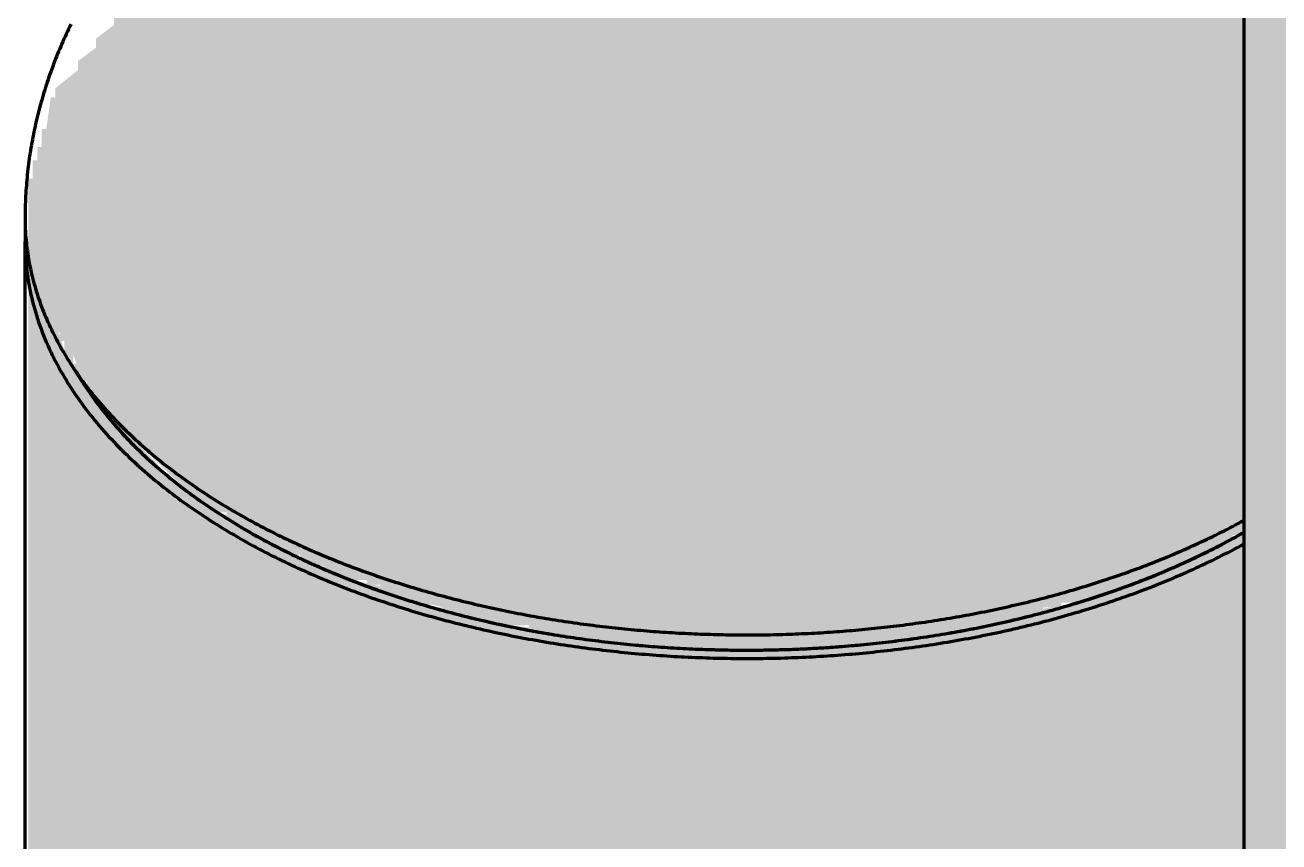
# Model space of a CAD drawing. Header units: millimetres. Extents: x 0 to 420, y 0 to 297.
# Drawn here: x 218.72 to 246.51, y 216.97 to 235.08 of the extents above; entities that cross this region are included whole.
import ezdxf

# ---------------------------------------------------------------- set-up
doc = ezdxf.new("R2010")
doc.units = ezdxf.units.MM
doc.layers.add('01-VISIBLE', color=7, linetype='CONTINUOUS', lineweight=70)
doc.layers.add('13-GRAFICA', color=30, linetype='CONTINUOUS', lineweight=18)

msp = doc.modelspace()

# ---------------------------------------------------------------- hatches: boundary and pattern name
at = {"layer": '13-GRAFICA', "true_color": 0xb21820}
h = msp.add_hatch(color=7, dxfattribs=at)
h.dxf.hatch_style = 1
h.paths.add_polyline_path([(220.992, 262.475), (220.992, 262.375), (221.192, 262.375), (221.192, 262.275), (221.792, 262.175), (221.792, 262.075), (221.992, 262.075), (221.992, 261.975), (222.192, 261.975), (222.192, 261.875), (222.392, 261.875), (222.392, 261.775), (222.592, 261.775), (222.592, 261.675), (222.792, 261.675), (222.792, 261.575), (222.992, 261.575), (222.992, 261.475), (223.592, 261.275), (223.692, 261.075), (223.892, 261.075), (223.892, 260.975), (224.292, 260.875), (224.392, 260.675), (224.992, 260.475), (225.092, 260.275), (225.692, 260.075), (225.792, 259.875), (225.992, 259.875), (225.992, 259.775), (226.192, 259.775), (226.292, 259.575), (226.892, 259.375), (226.992, 259.175), (227.592, 258.975), (227.692, 258.775), (228.292, 258.575), (228.392, 258.375), (228.792, 258.275), (228.892, 258.075), (229.092, 258.075), (229.092, 257.975), (229.492, 257.875), (229.592, 257.675), (230.192, 257.475), (230.292, 257.275), (230.692, 257.175), (230.792, 256.975), (231.392, 256.775), (231.492, 256.575), (231.692, 256.575), (231.692, 256.475), (232.092, 256.375), (232.192, 256.175), (232.792, 255.975), (232.892, 255.775), (233.292, 255.675), (233.392, 255.475), (233.992, 255.275), (234.092, 255.075), (234.492, 254.975), (234.492, 254.875), (234.792, 254.775), (234.892, 254.575), (235.292, 254.475), (235.392, 254.275), (235.592, 254.275), (235.692, 254.075), (236.092, 253.975), (236.292, 253.675), (236.492, 253.675), (236.592, 253.475), (236.792, 253.475), (236.892, 253.275), (237.092, 253.275), (237.292, 252.975), (237.492, 252.975), (237.492, 252.875), (237.792, 252.775), (238.092, 252.375), (238.292, 252.375), (238.492, 252.075), (238.692, 252.075), (238.992, 251.675), (239.192, 251.675), (239.392, 251.375), (239.592, 251.375), (240.092, 250.775), (240.292, 250.775), (240.792, 250.175), (240.992, 250.175), (242.192, 248.875), (242.392, 248.875), (242.392, 248.775), (243.192, 248.075), (243.192, 247.875), (244.292, 246.875), (244.292, 246.675), (244.392, 246.675), (244.392, 246.575), (244.692, 246.375), (244.692, 246.175), (245.092, 245.875), (245.092, 245.675), (245.392, 245.475), (245.392, 245.275), (245.592, 245.175), (245.592, 244.975), (245.792, 244.875), (245.792, 244.675), (246.092, 244.475), (246.092, 244.275), (246.292, 244.175), (246.292, 243.975), (246.492, 243.875), (246.492, 243.675), (246.792, 243.475), (246.792, 243.275), (246.892, 243.275), (246.992, 242.975), (247.192, 242.875), (247.192, 242.675), (247.292, 242.675), (247.292, 242.475), (247.392, 242.475), (247.392, 242.275), (247.492, 242.275), (247.492, 242.075), (247.592, 242.075), (247.592, 241.875), (247.692, 241.875), (247.692, 241.675), (247.792, 241.675), (247.892, 240.975), (247.992, 240.975), (247.992, 240.675), (248.092, 240.675), (248.092, 240.175), (248.192, 240.175), (248.192, 238.975), (248.292, 238.975), (248.292, 212.875), (248.192, 212.875), (248.192, 212.675), (248.092, 212.675), (247.992, 212.475), (247.792, 212.475), (247.792, 208.075), (247.692, 208.075), (247.692, 207.975), (247.292, 207.875), (247.192, 207.675), (246.792, 207.575), (246.692, 207.375), (246.092, 207.175), (245.992, 206.975), (245.392, 206.775), (245.392, 206.675), (245.092, 206.575), (245.092, 206.475), (244.592, 206.575), (244.592, 211.475), (244.692, 211.475), (244.692, 211.675), (244.892, 211.775), (244.892, 211.975), (245.092, 212.075), (245.092, 212.275), (245.392, 212.475), (245.392, 212.675), (245.492, 212.675), (245.592, 212.975), (245.692, 212.975), (245.692, 239.775), (245.592, 239.775), (245.492, 240.575), (245.392, 240.575), (245.392, 240.875), (245.292, 240.875), (245.192, 241.275), (244.992, 241.375), (244.992, 241.575), (244.792, 241.675), (244.792, 241.875), (244.592, 241.975), (244.592, 242.175), (244.392, 242.275), (244.392, 242.475), (244.092, 242.675), (244.092, 242.875), (243.892, 242.975), (243.892, 243.175), (243.692, 243.275), (243.692, 243.475), (243.392, 243.675), (243.392, 243.875), (243.192, 243.975), (243.192, 244.175), (242.792, 244.475), (242.792, 244.675), (242.492, 244.875), (242.492, 245.075), (241.792, 245.675), (241.792, 245.875), (241.692, 245.875), (239.992, 247.675), (239.792, 247.675), (239.092, 248.475), (238.892, 248.475), (238.392, 249.075), (238.192, 249.075), (237.792, 249.575), (237.592, 249.575), (237.392, 249.875), (237.192, 249.875), (236.892, 250.275), (236.692, 250.275), (236.492, 250.575), (236.292, 250.575), (236.092, 250.875), (235.892, 250.875), (235.892, 250.975), (235.592, 251.075), (235.392, 251.375), (235.192, 251.375), (235.092, 251.575), (234.892, 251.575), (234.692, 251.875), (234.492, 251.875), (234.392, 252.075), (234.192, 252.075), (234.192, 252.175), (233.992, 252.175), (233.892, 252.375), (233.492, 252.475), (233.392, 252.675), (233.192, 252.675), (233.092, 252.875), (232.692, 252.975), (232.592, 253.175), (231.992, 253.375), (231.892, 253.575), (231.292, 253.775), (231.192, 253.975), (230.592, 254.175), (230.492, 254.375), (230.092, 254.475), (229.992, 254.675), (229.792, 254.675), (229.792, 254.775), (229.392, 254.875), (229.292, 255.075), (228.692, 255.275), (228.592, 255.475), (227.992, 255.675), (227.892, 255.875), (227.492, 255.975), (227.392, 256.175), (227.192, 256.175), (227.192, 256.275), (226.792, 256.375), (226.692, 256.575), (226.092, 256.775), (225.992, 256.975), (225.392, 257.175), (225.292, 257.375), (225.092, 257.375), (225.092, 257.475), (224.892, 257.475), (224.792, 257.675), (224.192, 257.875), (224.092, 258.075), (223.492, 258.275), (223.392, 258.475), (222.992, 258.575), (222.892, 258.775), (222.692, 258.775), (222.692, 258.875), (222.492, 258.875), (222.492, 258.975), (222.292, 258.975), (222.292, 259.075), (222.092, 259.075), (222.092, 259.175), (221.492, 259.375), (221.492, 259.475), (221.192, 259.575), (221.192, 259.675), (220.692, 259.775), (220.692, 259.875), (220.692, 262.475)])
h = msp.add_hatch(color=7, dxfattribs=at)
h.dxf.hatch_style = 1
h.paths.add_polyline_path([(222.092, 236.475), (223.392, 237.875), (223.592, 237.875), (224.892, 239.275), (225.092, 239.275), (225.092, 239.375), (225.192, 239.375), (226.492, 240.775), (226.692, 240.775), (227.492, 241.675), (228.192, 241.775), (228.192, 241.875), (228.592, 241.875), (228.592, 241.975), (228.992, 241.975), (228.992, 242.075), (230.392, 242.075), (230.392, 241.775), (230.292, 241.775), (230.292, 238.675), (230.392, 238.675), (230.392, 238.075), (230.492, 238.075), (230.692, 237.475), (230.992, 237.375), (231.392, 236.875), (231.592, 236.875), (231.592, 236.775), (231.792, 236.775), (231.792, 236.675), (231.992, 236.675), (231.992, 236.575), (232.192, 236.575), (232.192, 236.475), (232.492, 236.475), (232.492, 236.375), (232.792, 236.375), (232.792, 236.275), (233.192, 236.275), (233.192, 236.175), (233.792, 236.175), (233.792, 236.075), (235.592, 236.075), (235.592, 236.175), (236.292, 236.175), (236.292, 236.275), (236.592, 236.275), (236.592, 236.375), (236.992, 236.375), (236.992, 236.475), (237.192, 236.475), (237.192, 236.575), (237.492, 236.575), (237.492, 236.675), (237.892, 236.775), (238.092, 237.075), (238.292, 237.075), (238.292, 237.175), (238.792, 237.575), (238.792, 237.775), (238.992, 237.875), (238.992, 238.175), (239.092, 238.175), (239.092, 242.075), (238.992, 242.075), (238.892, 242.375), (239.492, 242.375), (239.492, 242.275), (240.392, 242.175), (240.492, 241.975), (240.692, 241.975), (240.792, 241.775), (240.992, 241.775), (241.192, 241.475), (241.392, 241.475), (241.592, 241.175), (241.792, 241.175), (241.992, 240.875), (242.192, 240.875), (242.392, 240.575), (242.592, 240.575), (242.592, 240.475), (242.892, 240.375), (243.092, 240.075), (243.292, 240.075), (243.492, 239.775), (243.692, 239.775), (243.892, 239.475), (244.092, 239.475), (244.292, 239.175), (244.492, 239.175), (244.592, 238.975), (244.792, 238.975), (244.992, 238.675), (245.192, 238.675), (245.392, 238.375), (245.692, 238.275), (245.692, 223.775), (245.492, 223.775), (245.492, 223.675), (245.292, 223.675), (245.292, 223.575), (244.992, 223.575), (244.992, 223.475), (244.792, 223.475), (244.792, 223.375), (244.592, 223.375), (244.592, 223.275), (244.392, 223.275), (244.392, 223.175), (244.192, 223.175), (244.192, 223.075), (243.892, 223.075), (243.892, 222.975), (243.692, 222.975), (243.692, 222.875), (243.492, 222.875), (243.492, 222.775), (243.292, 222.775), (243.292, 222.675), (243.092, 222.675), (243.092, 222.575), (242.392, 222.475), (242.392, 222.375), (242.092, 222.375), (242.092, 222.275), (241.692, 222.275), (241.692, 222.175), (241.292, 222.175), (241.292, 222.075), (240.892, 222.075), (240.892, 221.975), (240.492, 221.975), (240.492, 221.875), (240.092, 221.875), (240.092, 221.775), (239.692, 221.775), (239.692, 221.675), (239.292, 221.675), (239.292, 221.575), (237.392, 221.475), (237.392, 221.375), (236.492, 221.375), (236.492, 221.275), (231.592, 221.375), (231.592, 221.475), (231.092, 221.475), (231.092, 221.575), (230.492, 221.575), (230.492, 221.675), (229.892, 221.675), (229.892, 221.775), (229.392, 221.775), (229.392, 221.875), (228.292, 221.975), (228.292, 222.075), (227.992, 222.075), (227.992, 222.175), (227.092, 222.375), (227.092, 222.475), (226.892, 222.475), (226.892, 222.575), (226.592, 222.575), (226.592, 222.675), (226.292, 222.675), (226.292, 222.775), (225.992, 222.775), (225.992, 222.875), (225.692, 222.875), (225.692, 222.975), (225.392, 222.975), (225.392, 223.075), (224.892, 223.175), (224.792, 223.375), (224.192, 223.575), (224.092, 223.775), (223.492, 223.975), (223.392, 224.175), (223.192, 224.175), (223.192, 224.275), (222.992, 224.275), (222.892, 224.475), (222.692, 224.475), (222.692, 224.575), (222.492, 224.575), (222.392, 224.775), (222.192, 224.775), (222.192, 224.875), (220.292, 226.675), (220.292, 226.875), (220.092, 226.975), (220.092, 227.175), (219.992, 227.175), (219.792, 227.775), (219.592, 227.875), (219.592, 228.075), (219.492, 228.075), (219.492, 228.275), (219.392, 228.275), (219.392, 228.475), (219.292, 228.475), (219.292, 228.675), (219.192, 228.675), (219.192, 228.875), (219.092, 228.875), (219.092, 229.075), (218.992, 229.075), (218.892, 230.475), (218.792, 230.475), (218.792, 231.675), (218.892, 231.675), (218.892, 232.075), (218.992, 232.075), (218.992, 232.375), (219.092, 232.375), (219.092, 232.775), (219.192, 232.775), (219.292, 233.475), (219.392, 233.475), (219.392, 233.675), (219.892, 234.075), (219.892, 234.275), (220.292, 234.575), (220.292, 234.775), (220.692, 235.075), (220.692, 235.275), (220.792, 235.275), (221.792, 236.375)])
h = msp.add_hatch(color=7, dxfattribs=at)
h.dxf.hatch_style = 1
h.paths.add_polyline_path([(218.992, 189.675), (218.992, 190.175), (218.892, 190.175), (218.892, 190.275), (218.992, 190.275), (218.992, 207.275), (218.892, 207.275), (218.892, 207.575), (218.792, 207.575), (218.792, 230.475), (218.892, 230.475), (218.992, 229.075), (219.092, 229.075), (219.092, 228.875), (219.092, 206.675), (219.092, 189.775), (219.092, 189.675)])
h = msp.add_hatch(color=7, dxfattribs=at)
h.dxf.hatch_style = 1
h.paths.add_polyline_path([(219.192, 228.875), (219.192, 228.675), (219.292, 228.675), (219.292, 228.475), (219.392, 228.475), (219.592, 227.875), (219.792, 227.775), (219.792, 227.575), (219.892, 227.575), (220.092, 226.975), (220.092, 204.975), (219.992, 204.975), (219.892, 205.275), (219.492, 205.575), (219.492, 205.875), (219.392, 205.875), (219.392, 206.175), (219.292, 206.175), (219.192, 206.675), (219.092, 206.675), (219.092, 228.875)])
h = msp.add_hatch(color=7, dxfattribs=at)
h.dxf.hatch_style = 1
h.paths.add_polyline_path([(220.192, 226.925), (220.192, 204.675), (220.192, 187.775), (220.192, 175.542), (220.092, 175.575), (220.092, 188.075), (220.092, 204.975), (220.092, 226.975)])
h = msp.add_hatch(color=7, dxfattribs=at)
h.dxf.hatch_style = 1
h.paths.add_polyline_path([(220.292, 226.875), (220.292, 226.675), (220.392, 226.675), (221.892, 225.092), (221.892, 203.042), (221.792, 203.075), (221.592, 203.375), (221.392, 203.375), (221.392, 203.475), (220.692, 204.075), (220.692, 204.275), (220.592, 204.275), (220.292, 204.675), (220.192, 204.675), (220.192, 226.925)])
h = msp.add_hatch(color=7, dxfattribs=at)
h.dxf.hatch_style = 1
h.paths.add_polyline_path([(225.392, 223.075), (225.392, 222.975), (225.692, 222.975), (225.692, 222.875), (225.992, 222.875), (225.992, 222.775), (226.892, 222.575), (226.892, 222.475), (227.092, 222.475), (227.092, 222.375), (227.392, 222.375), (227.392, 222.275), (227.692, 222.275), (227.692, 222.175), (227.992, 222.175), (227.992, 222.075), (228.292, 222.075), (228.292, 221.975), (229.392, 221.875), (229.392, 221.775), (230.492, 221.675), (230.492, 221.575), (231.092, 221.575), (231.092, 221.475), (231.592, 221.475), (231.592, 221.375), (236.492, 221.275), (236.492, 221.375), (237.392, 221.375), (237.392, 221.475), (239.292, 221.575), (239.292, 221.675), (239.692, 221.675), (239.692, 221.775), (240.092, 221.775), (240.092, 221.875), (240.492, 221.875), (240.492, 221.975), (240.892, 221.975), (240.892, 222.075), (242.092, 222.275), (242.092, 222.375), (242.392, 222.375), (242.392, 222.475), (243.092, 222.575), (243.092, 222.675), (243.292, 222.675), (243.292, 222.775), (243.492, 222.775), (243.492, 222.875), (243.692, 222.875), (243.692, 222.975), (243.892, 222.975), (243.892, 223.075), (244.192, 223.075), (244.192, 223.175), (244.392, 223.175), (244.392, 223.275), (244.592, 223.275), (244.592, 223.375), (244.792, 223.375), (244.792, 223.475), (244.992, 223.475), (244.992, 223.575), (245.292, 223.575), (245.292, 223.675), (245.692, 223.775), (245.692, 212.975), (245.592, 212.975), (245.592, 212.775), (245.392, 212.675), (245.392, 212.475), (245.092, 212.275), (245.092, 212.075), (244.892, 211.975), (244.892, 211.775), (244.792, 211.775), (244.692, 211.475), (244.592, 211.475), (244.592, 206.575), (244.792, 206.575), (244.792, 206.475), (245.292, 206.575), (245.392, 206.775), (245.992, 206.975), (246.092, 207.175), (246.692, 207.375), (246.792, 207.575), (246.992, 207.575), (246.992, 207.675), (247.192, 207.675), (247.292, 207.875), (247.492, 207.875), (247.492, 207.975), (247.792, 208.075), (247.792, 212.475), (247.992, 212.475), (247.992, 212.575), (248.192, 212.675), (248.192, 212.875), (248.292, 212.875), (248.292, 225.875), (248.592, 226.075), (248.592, 226.275), (248.992, 226.575), (248.992, 204.275), (248.892, 204.275), (248.792, 204.075), (248.592, 204.075), (247.992, 203.375), (247.792, 203.375), (247.292, 202.775), (247.092, 202.775), (247.092, 202.675), (246.992, 202.675), (246.892, 202.475), (246.692, 202.475), (246.592, 202.275), (246.392, 202.275), (246.392, 202.175), (246.192, 202.175), (246.192, 202.075), (245.992, 202.075), (245.992, 201.975), (245.792, 201.975), (245.792, 201.875), (245.192, 201.675), (245.092, 201.475), (244.892, 201.475), (244.892, 201.375), (244.692, 201.375), (244.692, 201.275), (244.492, 201.275), (244.492, 201.175), (244.292, 201.175), (244.292, 201.075), (244.092, 201.075), (244.092, 200.975), (243.792, 200.975), (243.792, 200.875), (243.492, 200.875), (243.492, 200.775), (243.192, 200.775), (243.192, 200.675), (242.892, 200.675), (242.892, 200.575), (242.592, 200.575), (242.592, 200.475), (242.192, 200.475), (242.192, 200.375), (241.892, 200.375), (241.892, 200.275), (241.592, 200.275), (241.592, 200.175), (241.292, 200.175), (241.292, 200.075), (240.992, 200.075), (240.992, 199.975), (239.892, 199.875), (239.892, 199.775), (239.292, 199.775), (239.292, 199.675), (238.692, 199.675), (238.692, 199.575), (238.092, 199.575), (238.092, 199.475), (237.492, 199.475), (237.492, 199.375), (233.292, 199.275), (233.292, 199.375), (232.392, 199.375), (232.392, 199.475), (229.792, 199.675), (229.792, 199.775), (228.992, 199.875), (228.992, 199.975), (228.692, 199.975), (228.692, 200.075), (228.292, 200.075), (228.292, 200.175), (227.892, 200.175), (227.892, 200.275), (227.492, 200.275), (227.492, 200.375), (227.092, 200.375), (227.092, 200.475), (226.792, 200.475), (226.792, 200.575), (226.392, 200.575), (226.392, 200.675), (226.192, 200.675), (226.192, 200.775), (225.892, 200.775), (225.892, 200.875), (225.692, 200.875), (225.692, 200.975), (225.492, 200.975), (225.492, 201.075), (225.292, 201.075), (225.292, 201.175), (225.192, 201.175), (225.192, 223.075)])
h = msp.add_hatch(color=7, dxfattribs=at)
h.dxf.hatch_style = 1
h.paths.add_polyline_path([(222.192, 224.775), (222.392, 224.775), (222.492, 224.575), (222.692, 224.575), (222.692, 224.475), (222.892, 224.475), (222.992, 224.275), (223.392, 224.175), (223.492, 223.975), (224.092, 223.775), (224.192, 223.575), (224.792, 223.375), (224.792, 223.275), (225.092, 223.175), (225.092, 223.075), (225.192, 223.075), (225.192, 201.175), (225.092, 201.175), (225.092, 201.275), (224.792, 201.275), (224.792, 201.375), (224.592, 201.375), (224.592, 201.475), (224.392, 201.475), (224.392, 201.575), (224.192, 201.575), (224.192, 201.675), (223.992, 201.675), (223.992, 201.775), (223.492, 201.875), (223.392, 202.075), (223.192, 202.075), (223.092, 202.275), (222.892, 202.275), (222.692, 202.575), (222.492, 202.575), (222.292, 202.875), (222.092, 202.875), (222.092, 202.975), (221.892, 203.042), (221.892, 225.092)])

# ---------------------------------------------------------------- linework, layer by layer
at = {"layer": '01-VISIBLE'}
for p, q in [((245.734, 238.668), (245.734, 212.979)), ((218.722, 208.509), (218.722, 230.277)), ((220.055, 227.076), (219.755, 227.533))]:
    msp.add_line(p, q, dxfattribs=at)
for points in [[(219.737, 235.095), (219.711, 235.041), (219.685, 234.986), (219.659, 234.932), (219.634, 234.877), (219.609, 234.823), (219.584, 234.768), (219.56, 234.713), (219.536, 234.658), (219.512, 234.602), (219.489, 234.547), (219.465, 234.491), (219.443, 234.436), (219.42, 234.38), (219.398, 234.324), (219.376, 234.268), (219.355, 234.212), (219.334, 234.155), (219.313, 234.099), (219.292, 234.042), (219.272, 233.986), (219.252, 233.929), (219.233, 233.872), (219.214, 233.815), (219.195, 233.758), (219.177, 233.7), (219.159, 233.643), (219.141, 233.585), (219.124, 233.528), (219.107, 233.47), (219.09, 233.412), (219.074, 233.354), (219.058, 233.296), (219.042, 233.238), (219.027, 233.18), (219.012, 233.122), (218.997, 233.063), (218.983, 233.005), (218.969, 232.946), (218.956, 232.888), (218.943, 232.829), (218.93, 232.77), (218.918, 232.711), (218.906, 232.652), (218.894, 232.593), (218.883, 232.534), (218.872, 232.475), (218.862, 232.416), (218.852, 232.356), (218.842, 232.297), (218.832, 232.238), (218.823, 232.178), (218.815, 232.119), (218.807, 232.059), (218.799, 231.999), (218.791, 231.94), (218.784, 231.88), (218.777, 231.82), (218.771, 231.76), (218.765, 231.7), (218.76, 231.64), (218.754, 231.58), (218.75, 231.521), (218.745, 231.461), (218.741, 231.4), (218.737, 231.34), (218.734, 231.28), (218.731, 231.22), (218.729, 231.16), (218.727, 231.1), (218.725, 231.04), (218.724, 230.98), (218.723, 230.92), (218.722, 230.859), (218.722, 230.799)], [(218.722, 230.799), (218.722, 230.738), (218.723, 230.677), (218.725, 230.616), (218.727, 230.555), (218.731, 230.495), (218.734, 230.434), (218.739, 230.373), (218.744, 230.312), (218.75, 230.252), (218.757, 230.191), (218.764, 230.13), (218.772, 230.07), (218.78, 230.01), (218.79, 229.949), (218.8, 229.889), (218.81, 229.829), (218.822, 229.769), (218.834, 229.71), (218.846, 229.65), (218.859, 229.59), (218.873, 229.531), (218.888, 229.472), (218.903, 229.413), (218.919, 229.354), (218.935, 229.295), (218.952, 229.237), (218.97, 229.178), (218.988, 229.12), (219.007, 229.062), (219.027, 229.004), (219.047, 228.947), (219.067, 228.89), (219.089, 228.832), (219.111, 228.775), (219.133, 228.719), (219.156, 228.662), (219.179, 228.606), (219.203, 228.55), (219.228, 228.494), (219.253, 228.439), (219.279, 228.383), (219.305, 228.328), (219.332, 228.273), (219.359, 228.219), (219.386, 228.165), (219.415, 228.111), (219.443, 228.057), (219.472, 228.003), (219.502, 227.95), (219.532, 227.897), (219.563, 227.844), (219.594, 227.792), (219.625, 227.739), (219.657, 227.687), (219.689, 227.636), (219.722, 227.584), (219.755, 227.533)], [(218.728, 230.538), (218.726, 230.494), (218.725, 230.451), (218.723, 230.407), (218.723, 230.364), (218.722, 230.32), (218.722, 230.277)], [(218.722, 230.277), (218.722, 230.198), (218.724, 230.119), (218.727, 230.04), (218.731, 229.961), (218.736, 229.882), (218.743, 229.803), (218.75, 229.725), (218.759, 229.646), (218.769, 229.568), (218.78, 229.49), (218.792, 229.412), (218.805, 229.334), (218.82, 229.256), (218.835, 229.179), (218.852, 229.101), (218.87, 229.024), (218.888, 228.948), (218.908, 228.871), (218.929, 228.795), (218.951, 228.719), (218.974, 228.644), (218.998, 228.568), (219.023, 228.493), (219.049, 228.419), (219.076, 228.345), (219.104, 228.271), (219.133, 228.197), (219.162, 228.124), (219.193, 228.051), (219.225, 227.979), (219.257, 227.907), (219.291, 227.835), (219.325, 227.764), (219.36, 227.694), (219.396, 227.623), (219.433, 227.553), (219.471, 227.484), (219.509, 227.415), (219.548, 227.346), (219.588, 227.278), (219.629, 227.211), (219.67, 227.143), (219.713, 227.077), (219.755, 227.01), (219.799, 226.944), (219.843, 226.879), (219.888, 226.814), (219.934, 226.75), (219.98, 226.686), (220.027, 226.622), (220.075, 226.559), (220.123, 226.496), (220.172, 226.434), (220.221, 226.373), (220.271, 226.311), (220.321, 226.251), (220.372, 226.19), (220.424, 226.131), (220.476, 226.071), (220.529, 226.012), (220.582, 225.954), (220.635, 225.896), (220.69, 225.838), (220.744, 225.781), (220.799, 225.725), (220.855, 225.669), (220.911, 225.613), (220.967, 225.558), (221.024, 225.503), (221.081, 225.448), (221.139, 225.394), (221.197, 225.341), (221.256, 225.288), (221.315, 225.235), (221.374, 225.183), (221.434, 225.131), (221.494, 225.08), (221.554, 225.029), (221.615, 224.979), (221.676, 224.929), (221.737, 224.879), (221.799, 224.83), (221.861, 224.781), (221.924, 224.733), (221.986, 224.685), (222.05, 224.637), (222.113, 224.59), (222.177, 224.543), (222.241, 224.497), (222.305, 224.451), (222.369, 224.405), (222.434, 224.36), (222.499, 224.316), (222.565, 224.271), (222.63, 224.227), (222.696, 224.184), (222.762, 224.14), (222.828, 224.098), (222.895, 224.055), (222.962, 224.013), (223.029, 223.971), (223.096, 223.93), (223.164, 223.889), (223.231, 223.848), (223.299, 223.808), (223.368, 223.768), (223.436, 223.729), (223.505, 223.689), (223.573, 223.651), (223.642, 223.612), (223.712, 223.574), (223.781, 223.536), (223.85, 223.499), (223.92, 223.462), (223.99, 223.425), (224.06, 223.389), (224.131, 223.353), (224.201, 223.317), (224.272, 223.282), (224.342, 223.247), (224.413, 223.212), (224.484, 223.177), (224.556, 223.143), (224.627, 223.11), (224.699, 223.076), (224.77, 223.043), (224.842, 223.01), (224.914, 222.978), (224.986, 222.946), (225.059, 222.914), (225.131, 222.883), (225.204, 222.851), (225.276, 222.82), (225.349, 222.79), (225.422, 222.76), (225.495, 222.73), (225.568, 222.7), (225.642, 222.671), (225.715, 222.642), (225.789, 222.613), (225.863, 222.584), (225.936, 222.556), (226.01, 222.528), (226.084, 222.501), (226.158, 222.474), (226.233, 222.447), (226.307, 222.42), (226.381, 222.393), (226.456, 222.367), (226.531, 222.341), (226.605, 222.316), (226.68, 222.291), (226.755, 222.266), (226.83, 222.241), (226.905, 222.217), (226.98, 222.192), (227.056, 222.168), (227.131, 222.145), (227.206, 222.122), (227.282, 222.098), (227.358, 222.076), (227.433, 222.053), (227.509, 222.031), (227.585, 222.009), (227.661, 221.987), (227.737, 221.966), (227.813, 221.945), (227.889, 221.924), (227.965, 221.903), (228.042, 221.883), (228.118, 221.863), (228.195, 221.843), (228.271, 221.823), (228.348, 221.804), (228.424, 221.785), (228.501, 221.766), (228.578, 221.747), (228.655, 221.729), (228.731, 221.711), (228.808, 221.693), (228.885, 221.676), (228.963, 221.658), (229.04, 221.641), (229.117, 221.624), (229.194, 221.608), (229.271, 221.592), (229.349, 221.576), (229.426, 221.56), (229.503, 221.544), (229.581, 221.529), (229.659, 221.514), (229.736, 221.499), (229.814, 221.484), (229.891, 221.47), (229.969, 221.456), (230.047, 221.442), (230.125, 221.429), (230.203, 221.415), (230.28, 221.402), (230.358, 221.389), (230.436, 221.377), (230.514, 221.364), (230.592, 221.352), (230.67, 221.34), (230.749, 221.328), (230.827, 221.317), (230.905, 221.306), (230.983, 221.295), (231.061, 221.284), (231.14, 221.274), (231.218, 221.263), (231.296, 221.253), (231.375, 221.243), (231.453, 221.234), (231.531, 221.225), (231.61, 221.215), (231.688, 221.207), (231.767, 221.198), (231.845, 221.19), (231.924, 221.181), (232.003, 221.173), (232.081, 221.166), (232.16, 221.158), (232.238, 221.151), (232.317, 221.144), (232.396, 221.137), (232.475, 221.131), (232.553, 221.124), (232.632, 221.118), (232.711, 221.112), (232.79, 221.107), (232.868, 221.101), (232.947, 221.096), (233.026, 221.091), (233.105, 221.086), (233.184, 221.082), (233.263, 221.078), (233.341, 221.074), (233.42, 221.07), (233.499, 221.066), (233.578, 221.063), (233.657, 221.06), (233.736, 221.057), (233.815, 221.054), (233.894, 221.051), (233.973, 221.049), (234.052, 221.047), (234.131, 221.045), (234.21, 221.044), (234.289, 221.042), (234.368, 221.041), (234.447, 221.04), (234.526, 221.04), (234.605, 221.039), (234.684, 221.039), (234.763, 221.039), (234.842, 221.039), (234.921, 221.04), (235, 221.04), (235.078, 221.041), (235.157, 221.042), (235.236, 221.044), (235.315, 221.045), (235.394, 221.047), (235.473, 221.049), (235.552, 221.052), (235.631, 221.054), (235.71, 221.057), (235.789, 221.06), (235.868, 221.063), (235.947, 221.066), (236.026, 221.07), (236.105, 221.074), (236.184, 221.078), (236.262, 221.082), (236.341, 221.087), (236.42, 221.091), (236.499, 221.096), (236.578, 221.101), (236.657, 221.107), (236.735, 221.113), (236.814, 221.118), (236.893, 221.125), (236.972, 221.131), (237.05, 221.137), (237.129, 221.144), (237.208, 221.151), (237.286, 221.158), (237.365, 221.166), (237.444, 221.174), (237.522, 221.182), (237.601, 221.19), (237.679, 221.198), (237.758, 221.207), (237.836, 221.216), (237.915, 221.225), (237.993, 221.234), (238.072, 221.244), (238.15, 221.254), (238.228, 221.264), (238.307, 221.274), (238.385, 221.284), (238.463, 221.295), (238.541, 221.306), (238.619, 221.317), (238.698, 221.329), (238.776, 221.34), (238.854, 221.352), (238.932, 221.365), (239.01, 221.377), (239.088, 221.39), (239.166, 221.403), (239.244, 221.416), (239.321, 221.429), (239.399, 221.443), (239.477, 221.456), (239.555, 221.471), (239.632, 221.485), (239.71, 221.499), (239.788, 221.514), (239.865, 221.529), (239.943, 221.545), (240.02, 221.56), (240.097, 221.576), (240.175, 221.592), (240.252, 221.608), (240.329, 221.625), (240.406, 221.642), (240.484, 221.659), (240.561, 221.676), (240.638, 221.694), (240.715, 221.711), (240.791, 221.73), (240.868, 221.748), (240.945, 221.766), (241.022, 221.785), (241.098, 221.804), (241.175, 221.824), (241.252, 221.843), (241.328, 221.863), (241.404, 221.883), (241.481, 221.904), (241.557, 221.924), (241.633, 221.945), (241.709, 221.966), (241.785, 221.988), (241.861, 222.01), (241.937, 222.032), (242.013, 222.054), (242.088, 222.076), (242.164, 222.099), (242.24, 222.122), (242.315, 222.146), (242.39, 222.169), (242.466, 222.193), (242.541, 222.217), (242.616, 222.242), (242.691, 222.266), (242.766, 222.291), (242.841, 222.317), (242.916, 222.342), (242.99, 222.368), (243.065, 222.394), (243.139, 222.421), (243.213, 222.447), (243.288, 222.474), (243.362, 222.502), (243.436, 222.529), (243.51, 222.557), (243.583, 222.585), (243.657, 222.614), (243.731, 222.643), (243.804, 222.672), (243.877, 222.701), (243.951, 222.731), (244.024, 222.761), (244.097, 222.791), (244.17, 222.821), (244.242, 222.852), (244.315, 222.884), (244.387, 222.915), (244.46, 222.947), (244.532, 222.979), (244.604, 223.011), (244.676, 223.044), (244.747, 223.077), (244.819, 223.111), (244.89, 223.144), (244.961, 223.179), (245.033, 223.213), (245.104, 223.248), (245.174, 223.283), (245.245, 223.318), (245.315, 223.354), (245.386, 223.39), (245.456, 223.426), (245.526, 223.463), (245.595, 223.5), (245.665, 223.538), (245.734, 223.575)], [(219.755, 227.533), (219.794, 227.475), (219.833, 227.416), (219.873, 227.358), (219.914, 227.301), (219.954, 227.244), (219.996, 227.187), (220.038, 227.131), (220.08, 227.074), (220.123, 227.019), (220.166, 226.963), (220.21, 226.908), (220.255, 226.854), (220.299, 226.8), (220.344, 226.746), (220.39, 226.692), (220.436, 226.639), (220.483, 226.586), (220.529, 226.534), (220.577, 226.482), (220.624, 226.43), (220.672, 226.379), (220.721, 226.328), (220.77, 226.278), (220.819, 226.227), (220.868, 226.177), (220.918, 226.128), (220.969, 226.079), (221.019, 226.03), (221.07, 225.982), (221.121, 225.933), (221.173, 225.886), (221.225, 225.838), (221.277, 225.791), (221.33, 225.745), (221.383, 225.698), (221.436, 225.652), (221.489, 225.606), (221.543, 225.561), (221.597, 225.516), (221.651, 225.471), (221.706, 225.427), (221.76, 225.383), (221.816, 225.339), (221.871, 225.296), (221.927, 225.253), (221.982, 225.21), (222.038, 225.168), (222.095, 225.126), (222.151, 225.084), (222.208, 225.043), (222.265, 225.002), (222.322, 224.961), (222.38, 224.921), (222.438, 224.88), (222.496, 224.841), (222.554, 224.801), (222.612, 224.762), (222.671, 224.723), (222.729, 224.684), (222.788, 224.646), (222.847, 224.608), (222.907, 224.57), (222.966, 224.533), (223.026, 224.496), (223.086, 224.459), (223.146, 224.422), (223.206, 224.386), (223.266, 224.35), (223.327, 224.314), (223.388, 224.279), (223.449, 224.244), (223.51, 224.209), (223.571, 224.175), (223.632, 224.14), (223.694, 224.106), (223.756, 224.073), (223.817, 224.039), (223.879, 224.006), (223.942, 223.973), (224.004, 223.941), (224.066, 223.908), (224.129, 223.876), (224.191, 223.844), (224.254, 223.813), (224.317, 223.782), (224.38, 223.751), (224.444, 223.72), (224.507, 223.689), (224.57, 223.659), (224.634, 223.629), (224.698, 223.599), (224.761, 223.57), (224.825, 223.541), (224.889, 223.512), (224.954, 223.483), (225.018, 223.455), (225.082, 223.426), (225.147, 223.398), (225.211, 223.371), (225.276, 223.343), (225.341, 223.316), (225.406, 223.289), (225.471, 223.262), (225.536, 223.236), (225.601, 223.209), (225.666, 223.183), (225.732, 223.158), (225.797, 223.132), (225.863, 223.107), (225.929, 223.082), (225.994, 223.057), (226.06, 223.032), (226.126, 223.008), (226.192, 222.984), (226.258, 222.96), (226.324, 222.936), (226.391, 222.913), (226.457, 222.889), (226.523, 222.866), (226.59, 222.844), (226.657, 222.821), (226.723, 222.799), (226.79, 222.777), (226.857, 222.755), (226.924, 222.733), (226.991, 222.712), (227.058, 222.69), (227.125, 222.669), (227.192, 222.649), (227.259, 222.628), (227.326, 222.608), (227.394, 222.588), (227.461, 222.568), (227.529, 222.548), (227.596, 222.528), (227.664, 222.509), (227.731, 222.49), (227.799, 222.471), (227.867, 222.452), (227.935, 222.434), (228.003, 222.416), (228.07, 222.398), (228.138, 222.38), (228.207, 222.362), (228.275, 222.345), (228.343, 222.328), (228.411, 222.311), (228.479, 222.294), (228.548, 222.277), (228.616, 222.261), (228.684, 222.245), (228.753, 222.229), (228.821, 222.213), (228.89, 222.197), (228.958, 222.182), (229.027, 222.167), (229.096, 222.152), (229.164, 222.137), (229.233, 222.122), (229.302, 222.108), (229.371, 222.094), (229.44, 222.08), (229.509, 222.066), (229.578, 222.052), (229.647, 222.039), (229.716, 222.025), (229.785, 222.012), (229.854, 222), (229.923, 221.987), (229.992, 221.974), (230.061, 221.962), (230.131, 221.95), (230.2, 221.938), (230.269, 221.927), (230.339, 221.915), (230.408, 221.904), (230.477, 221.893), (230.547, 221.882), (230.616, 221.871), (230.686, 221.86), (230.755, 221.85), (230.825, 221.84), (230.894, 221.83), (230.964, 221.82), (231.034, 221.81), (231.103, 221.801), (231.173, 221.792), (231.243, 221.783), (231.312, 221.774), (231.382, 221.765), (231.452, 221.757), (231.522, 221.748), (231.592, 221.74), (231.661, 221.732), (231.731, 221.724), (231.801, 221.717), (231.871, 221.709), (231.941, 221.702), (232.011, 221.695), (232.081, 221.688), (232.151, 221.682), (232.221, 221.675), (232.291, 221.669), (232.361, 221.663), (232.431, 221.657), (232.501, 221.651), (232.571, 221.645), (232.641, 221.64), (232.711, 221.635), (232.781, 221.63), (232.852, 221.625), (232.922, 221.62), (232.992, 221.616), (233.062, 221.611), (233.132, 221.607), (233.202, 221.603), (233.273, 221.6), (233.343, 221.596), (233.413, 221.593), (233.483, 221.589), (233.553, 221.586), (233.624, 221.583), (233.694, 221.581), (233.764, 221.578), (233.834, 221.576), (233.905, 221.574), (233.975, 221.572), (234.045, 221.57), (234.116, 221.568), (234.186, 221.567), (234.256, 221.566), (234.326, 221.564), (234.397, 221.564), (234.467, 221.563), (234.537, 221.562), (234.608, 221.562), (234.678, 221.562), (234.748, 221.562), (234.818, 221.562), (234.889, 221.562), (234.959, 221.563), (235.029, 221.563), (235.1, 221.564), (235.17, 221.565), (235.24, 221.566), (235.31, 221.568), (235.381, 221.569), (235.451, 221.571), (235.521, 221.573), (235.592, 221.575), (235.662, 221.578), (235.732, 221.58), (235.802, 221.583), (235.873, 221.586), (235.943, 221.589), (236.013, 221.592), (236.083, 221.595), (236.153, 221.599), (236.224, 221.602), (236.294, 221.606), (236.364, 221.61), (236.434, 221.615), (236.504, 221.619), (236.574, 221.624), (236.645, 221.629), (236.715, 221.634), (236.785, 221.639), (236.855, 221.644), (236.925, 221.65), (236.995, 221.655), (237.065, 221.661), (237.135, 221.667), (237.205, 221.674), (237.275, 221.68), (237.345, 221.687), (237.415, 221.693), (237.485, 221.7), (237.555, 221.708), (237.625, 221.715), (237.695, 221.722), (237.765, 221.73), (237.835, 221.738), (237.904, 221.746), (237.974, 221.754), (238.044, 221.763), (238.114, 221.772), (238.183, 221.78), (238.253, 221.789), (238.323, 221.799), (238.393, 221.808), (238.462, 221.818), (238.532, 221.827), (238.601, 221.837), (238.671, 221.847), (238.74, 221.858), (238.81, 221.868), (238.879, 221.879), (238.949, 221.89), (239.018, 221.901), (239.088, 221.912), (239.157, 221.924), (239.226, 221.935), (239.296, 221.947), (239.365, 221.959), (239.434, 221.971), (239.503, 221.984), (239.573, 221.996), (239.642, 222.009), (239.711, 222.022), (239.78, 222.035), (239.849, 222.049), (239.918, 222.062), (239.987, 222.076), (240.056, 222.09), (240.124, 222.104), (240.193, 222.119), (240.262, 222.133), (240.331, 222.148), (240.399, 222.163), (240.468, 222.178), (240.537, 222.193), (240.605, 222.209), (240.674, 222.225), (240.742, 222.241), (240.811, 222.257), (240.879, 222.273), (240.947, 222.29), (241.016, 222.306), (241.084, 222.323), (241.152, 222.34), (241.22, 222.358), (241.288, 222.375), (241.356, 222.393), (241.424, 222.411), (241.492, 222.429), (241.56, 222.448), (241.628, 222.466), (241.695, 222.485), (241.763, 222.504), (241.831, 222.523), (241.898, 222.543), (241.966, 222.563), (242.033, 222.582), (242.1, 222.603), (242.168, 222.623), (242.235, 222.643), (242.302, 222.664), (242.369, 222.685), (242.436, 222.706), (242.503, 222.728), (242.57, 222.749), (242.637, 222.771), (242.704, 222.793), (242.77, 222.815), (242.837, 222.838), (242.904, 222.861), (242.97, 222.884), (243.036, 222.907), (243.103, 222.93), (243.169, 222.954), (243.235, 222.978), (243.301, 223.002), (243.367, 223.026), (243.433, 223.051), (243.499, 223.075), (243.564, 223.1), (243.63, 223.126), (243.695, 223.151), (243.761, 223.177), (243.826, 223.203), (243.891, 223.229), (243.957, 223.256), (244.022, 223.282), (244.086, 223.309), (244.151, 223.336), (244.216, 223.364), (244.281, 223.391), (244.345, 223.419), (244.41, 223.447), (244.474, 223.476), (244.538, 223.504), (244.602, 223.533), (244.666, 223.563), (244.73, 223.592), (244.794, 223.622), (244.857, 223.651), (244.921, 223.682), (244.984, 223.712), (245.047, 223.743), (245.111, 223.774), (245.174, 223.805), (245.236, 223.836), (245.299, 223.868), (245.362, 223.9), (245.424, 223.932), (245.487, 223.965), (245.549, 223.998), (245.611, 224.031), (245.673, 224.064), (245.734, 224.098)], [(219.911, 227.305), (219.947, 227.245), (219.985, 227.185), (220.022, 227.126), (220.06, 227.067), (220.099, 227.009), (220.139, 226.95), (220.179, 226.893), (220.219, 226.835), (220.26, 226.778), (220.301, 226.722), (220.343, 226.665), (220.386, 226.61), (220.429, 226.554), (220.472, 226.499), (220.516, 226.444), (220.561, 226.39), (220.606, 226.336), (220.651, 226.282), (220.697, 226.229), (220.743, 226.176), (220.789, 226.123), (220.836, 226.071), (220.884, 226.02), (220.932, 225.968), (220.98, 225.917), (221.028, 225.866), (221.077, 225.816), (221.127, 225.766), (221.176, 225.717), (221.226, 225.667), (221.277, 225.619), (221.328, 225.57), (221.379, 225.522), (221.43, 225.474), (221.482, 225.427), (221.534, 225.38), (221.586, 225.333), (221.639, 225.287), (221.692, 225.241), (221.745, 225.195), (221.799, 225.15), (221.853, 225.105), (221.907, 225.06), (221.961, 225.016), (222.016, 224.972), (222.071, 224.928), (222.126, 224.885), (222.182, 224.842), (222.238, 224.799), (222.294, 224.757), (222.35, 224.715), (222.406, 224.673), (222.463, 224.632), (222.52, 224.591), (222.577, 224.55), (222.635, 224.51), (222.692, 224.47), (222.75, 224.43), (222.808, 224.391), (222.867, 224.352), (222.925, 224.313), (222.984, 224.274), (223.043, 224.236), (223.102, 224.198), (223.161, 224.161), (223.221, 224.123), (223.28, 224.086), (223.34, 224.05), (223.4, 224.013), (223.46, 223.977), (223.521, 223.942), (223.581, 223.906), (223.642, 223.871), (223.703, 223.836), (223.764, 223.801), (223.825, 223.767), (223.887, 223.733), (223.948, 223.699), (224.01, 223.666), (224.072, 223.632), (224.134, 223.599), (224.196, 223.567), (224.258, 223.534), (224.321, 223.502), (224.383, 223.47), (224.446, 223.439), (224.509, 223.408), (224.572, 223.377), (224.635, 223.346), (224.698, 223.315), (224.761, 223.285), (224.825, 223.255), (224.888, 223.225), (224.952, 223.196), (225.016, 223.167), (225.08, 223.138), (225.144, 223.109), (225.208, 223.081), (225.272, 223.052), (225.337, 223.024), (225.401, 222.997), (225.466, 222.969), (225.531, 222.942), (225.595, 222.915), (225.66, 222.889), (225.725, 222.862), (225.791, 222.836), (225.856, 222.81), (225.921, 222.784), (225.986, 222.759), (226.052, 222.734), (226.118, 222.709), (226.183, 222.684), (226.249, 222.659), (226.315, 222.635), (226.381, 222.611), (226.447, 222.587), (226.513, 222.564), (226.579, 222.54), (226.645, 222.517), (226.712, 222.494), (226.778, 222.472), (226.845, 222.449), (226.911, 222.427), (226.978, 222.405), (227.045, 222.383), (227.112, 222.362), (227.178, 222.34), (227.245, 222.319), (227.312, 222.298), (227.38, 222.278), (227.447, 222.257), (227.514, 222.237), (227.581, 222.217), (227.649, 222.197), (227.716, 222.178), (227.783, 222.158), (227.851, 222.139), (227.919, 222.12), (227.986, 222.102), (228.054, 222.083), (228.122, 222.065), (228.19, 222.047), (228.257, 222.029), (228.325, 222.011), (228.393, 221.994), (228.461, 221.977), (228.53, 221.96), (228.598, 221.943), (228.666, 221.926), (228.734, 221.91), (228.802, 221.894), (228.871, 221.878), (228.939, 221.862), (229.008, 221.846), (229.076, 221.831), (229.145, 221.816), (229.213, 221.801), (229.282, 221.786), (229.351, 221.772), (229.419, 221.757), (229.488, 221.743), (229.557, 221.729), (229.626, 221.715), (229.695, 221.702), (229.763, 221.688), (229.832, 221.675), (229.901, 221.662), (229.97, 221.649), (230.039, 221.637), (230.109, 221.625), (230.178, 221.612), (230.247, 221.6), (230.316, 221.589), (230.385, 221.577), (230.455, 221.566), (230.524, 221.554), (230.593, 221.543), (230.663, 221.532), (230.732, 221.522), (230.801, 221.511), (230.871, 221.501), (230.94, 221.491), (231.01, 221.481), (231.079, 221.471), (231.149, 221.462), (231.218, 221.453), (231.288, 221.444), (231.358, 221.435), (231.427, 221.426), (231.497, 221.417), (231.567, 221.409), (231.636, 221.401), (231.706, 221.393), (231.776, 221.385), (231.846, 221.377), (231.915, 221.37), (231.985, 221.363), (232.055, 221.356), (232.125, 221.349), (232.195, 221.342), (232.265, 221.336), (232.335, 221.329), (232.405, 221.323), (232.475, 221.317), (232.544, 221.312), (232.614, 221.306), (232.684, 221.301), (232.754, 221.295), (232.824, 221.29), (232.895, 221.286), (232.965, 221.281), (233.035, 221.276), (233.105, 221.272), (233.175, 221.268), (233.245, 221.264), (233.315, 221.26), (233.385, 221.257), (233.455, 221.253), (233.525, 221.25), (233.595, 221.247), (233.666, 221.244), (233.736, 221.242), (233.806, 221.239), (233.876, 221.237), (233.946, 221.235), (234.016, 221.233), (234.087, 221.231), (234.157, 221.23), (234.227, 221.228), (234.297, 221.227), (234.367, 221.226), (234.437, 221.225), (234.508, 221.225), (234.578, 221.224), (234.648, 221.224), (234.718, 221.224), (234.788, 221.224), (234.859, 221.224), (234.929, 221.225), (234.999, 221.225), (235.069, 221.226), (235.139, 221.227), (235.21, 221.228), (235.28, 221.23), (235.35, 221.231), (235.42, 221.233), (235.49, 221.235), (235.56, 221.237), (235.631, 221.239), (235.701, 221.241), (235.771, 221.244), (235.841, 221.247), (235.911, 221.25), (235.981, 221.253), (236.051, 221.256), (236.122, 221.26), (236.192, 221.264), (236.262, 221.268), (236.332, 221.272), (236.402, 221.276), (236.472, 221.28), (236.542, 221.285), (236.612, 221.29), (236.682, 221.295), (236.752, 221.3), (236.822, 221.305), (236.892, 221.311), (236.962, 221.317), (237.032, 221.323), (237.102, 221.329), (237.172, 221.335), (237.242, 221.341), (237.311, 221.348), (237.381, 221.355), (237.451, 221.362), (237.521, 221.369), (237.591, 221.377), (237.661, 221.384), (237.73, 221.392), (237.8, 221.4), (237.87, 221.408), (237.94, 221.416), (238.009, 221.425), (238.079, 221.434), (238.148, 221.443), (238.218, 221.452), (238.288, 221.461), (238.357, 221.47), (238.427, 221.48), (238.496, 221.49), (238.566, 221.5), (238.635, 221.51), (238.705, 221.521), (238.774, 221.531), (238.843, 221.542), (238.913, 221.553), (238.982, 221.564), (239.051, 221.576), (239.12, 221.587), (239.19, 221.599), (239.259, 221.611), (239.328, 221.623), (239.397, 221.636), (239.466, 221.648), (239.535, 221.661), (239.604, 221.674), (239.673, 221.687), (239.742, 221.7), (239.811, 221.714), (239.88, 221.728), (239.949, 221.742), (240.017, 221.756), (240.086, 221.77), (240.155, 221.785), (240.223, 221.799), (240.292, 221.814), (240.36, 221.829), (240.429, 221.845), (240.497, 221.86), (240.566, 221.876), (240.634, 221.892), (240.702, 221.908), (240.771, 221.925), (240.839, 221.941), (240.907, 221.958), (240.975, 221.975), (241.043, 221.992), (241.111, 222.01), (241.179, 222.027), (241.247, 222.045), (241.315, 222.063), (241.383, 222.081), (241.45, 222.1), (241.518, 222.118), (241.586, 222.137), (241.653, 222.156), (241.721, 222.176), (241.788, 222.195), (241.856, 222.215), (241.923, 222.235), (241.99, 222.255), (242.057, 222.276), (242.124, 222.296), (242.191, 222.317), (242.258, 222.338), (242.325, 222.359), (242.392, 222.381), (242.459, 222.403), (242.525, 222.425), (242.592, 222.447), (242.659, 222.469), (242.725, 222.492), (242.791, 222.515), (242.858, 222.538), (242.924, 222.561), (242.99, 222.585), (243.056, 222.608), (243.122, 222.632), (243.188, 222.657), (243.254, 222.681), (243.319, 222.706), (243.385, 222.731), (243.45, 222.756), (243.516, 222.782), (243.581, 222.807), (243.646, 222.833), (243.712, 222.859), (243.777, 222.886), (243.842, 222.912), (243.906, 222.939), (243.971, 222.967), (244.036, 222.994), (244.1, 223.022), (244.165, 223.049), (244.229, 223.078), (244.293, 223.106), (244.357, 223.135), (244.421, 223.164), (244.485, 223.193), (244.549, 223.222), (244.612, 223.252), (244.676, 223.282), (244.739, 223.312), (244.802, 223.343), (244.866, 223.373), (244.928, 223.404), (244.991, 223.436), (245.054, 223.467), (245.117, 223.499), (245.179, 223.531), (245.241, 223.563), (245.303, 223.596), (245.365, 223.629), (245.427, 223.662), (245.489, 223.696), (245.551, 223.729), (245.612, 223.763), (245.673, 223.798), (245.734, 223.832)], [(220.055, 227.076), (220.093, 227.018), (220.132, 226.96), (220.171, 226.903), (220.211, 226.846), (220.252, 226.79), (220.293, 226.734), (220.334, 226.678), (220.376, 226.622), (220.419, 226.567), (220.461, 226.513), (220.505, 226.458), (220.549, 226.404), (220.593, 226.351), (220.638, 226.298), (220.683, 226.245), (220.729, 226.192), (220.775, 226.14), (220.821, 226.088), (220.868, 226.037), (220.915, 225.986), (220.963, 225.935), (221.011, 225.885), (221.059, 225.835), (221.108, 225.785), (221.157, 225.736), (221.206, 225.687), (221.256, 225.639), (221.306, 225.591), (221.357, 225.543), (221.407, 225.495), (221.458, 225.448), (221.51, 225.401), (221.562, 225.355), (221.614, 225.309), (221.666, 225.263), (221.719, 225.218), (221.772, 225.173), (221.825, 225.128), (221.878, 225.084), (221.932, 225.04), (221.986, 224.996), (222.04, 224.952), (222.095, 224.909), (222.15, 224.867), (222.205, 224.824), (222.26, 224.782), (222.316, 224.74), (222.372, 224.699), (222.428, 224.658), (222.484, 224.617), (222.541, 224.576), (222.597, 224.536), (222.654, 224.496), (222.711, 224.457), (222.769, 224.418), (222.826, 224.379), (222.884, 224.34), (222.942, 224.302), (223, 224.264), (223.059, 224.226), (223.117, 224.189), (223.176, 224.151), (223.235, 224.115), (223.294, 224.078), (223.354, 224.042), (223.413, 224.006), (223.473, 223.97), (223.533, 223.935), (223.593, 223.9), (223.653, 223.865), (223.713, 223.83), (223.774, 223.796), (223.834, 223.762), (223.895, 223.728), (223.956, 223.695), (224.017, 223.662), (224.078, 223.629), (224.14, 223.596), (224.201, 223.564), (224.263, 223.532), (224.325, 223.5), (224.387, 223.469), (224.449, 223.437), (224.511, 223.406), (224.573, 223.376), (224.636, 223.345), (224.699, 223.315), (224.761, 223.285), (224.824, 223.255), (224.887, 223.226), (224.95, 223.197), (225.013, 223.168), (225.077, 223.139), (225.14, 223.111), (225.204, 223.082), (225.267, 223.055), (225.331, 223.027), (225.395, 222.999), (225.459, 222.972), (225.523, 222.945), (225.587, 222.919), (225.652, 222.892), (225.716, 222.866), (225.781, 222.84), (225.845, 222.814), (225.91, 222.789), (225.975, 222.763), (226.039, 222.738), (226.104, 222.714), (226.169, 222.689), (226.234, 222.665), (226.3, 222.641), (226.365, 222.617), (226.43, 222.593), (226.496, 222.57), (226.561, 222.546), (226.627, 222.523), (226.693, 222.501), (226.758, 222.478), (226.824, 222.456), (226.89, 222.434), (226.956, 222.412), (227.022, 222.39), (227.088, 222.369), (227.155, 222.348), (227.221, 222.327), (227.287, 222.306), (227.354, 222.286), (227.42, 222.265), (227.487, 222.245), (227.553, 222.225), (227.62, 222.206), (227.687, 222.186), (227.754, 222.167), (227.82, 222.148), (227.887, 222.129), (227.954, 222.11), (228.021, 222.092), (228.089, 222.074), (228.156, 222.056), (228.223, 222.038), (228.29, 222.02), (228.357, 222.003), (228.425, 221.986), (228.492, 221.969), (228.56, 221.952), (228.627, 221.936), (228.695, 221.919), (228.762, 221.903), (228.83, 221.887), (228.898, 221.871), (228.966, 221.856), (229.033, 221.841), (229.101, 221.825), (229.169, 221.81), (229.237, 221.796), (229.305, 221.781), (229.373, 221.767), (229.441, 221.753), (229.509, 221.739), (229.577, 221.725), (229.646, 221.711), (229.714, 221.698), (229.782, 221.685), (229.85, 221.672), (229.919, 221.659), (229.987, 221.646), (230.055, 221.634), (230.124, 221.622), (230.192, 221.61), (230.261, 221.598), (230.329, 221.586), (230.398, 221.575), (230.467, 221.564), (230.535, 221.552), (230.604, 221.542), (230.673, 221.531), (230.741, 221.52), (230.81, 221.51), (230.879, 221.5), (230.948, 221.49), (231.016, 221.48), (231.085, 221.471), (231.154, 221.461), (231.223, 221.452), (231.292, 221.443), (231.361, 221.434), (231.43, 221.426), (231.499, 221.417), (231.568, 221.409), (231.637, 221.401), (231.706, 221.393), (231.775, 221.385), (231.844, 221.378), (231.913, 221.37), (231.983, 221.363), (232.052, 221.356), (232.121, 221.349), (232.19, 221.343), (232.259, 221.336), (232.329, 221.33), (232.398, 221.324), (232.467, 221.318), (232.536, 221.312), (232.606, 221.307), (232.675, 221.301), (232.744, 221.296), (232.814, 221.291), (232.883, 221.286), (232.952, 221.282), (233.022, 221.277), (233.091, 221.273), (233.161, 221.269), (233.23, 221.265), (233.299, 221.261), (233.369, 221.258), (233.438, 221.254), (233.508, 221.251), (233.577, 221.248), (233.647, 221.245), (233.716, 221.242), (233.786, 221.24), (233.855, 221.238), (233.925, 221.236), (233.994, 221.234), (234.064, 221.232), (234.133, 221.23), (234.203, 221.229), (234.272, 221.228), (234.342, 221.226), (234.411, 221.226), (234.481, 221.225), (234.55, 221.224), (234.62, 221.224), (234.689, 221.224), (234.759, 221.224), (234.828, 221.224), (234.898, 221.224), (234.967, 221.225), (235.037, 221.226), (235.106, 221.227), (235.176, 221.228), (235.245, 221.229), (235.315, 221.23), (235.384, 221.232), (235.454, 221.234), (235.523, 221.236), (235.593, 221.238), (235.662, 221.24), (235.732, 221.243), (235.801, 221.245), (235.871, 221.248), (235.94, 221.251), (236.01, 221.254), (236.079, 221.258), (236.148, 221.261), (236.218, 221.265), (236.287, 221.269), (236.357, 221.273), (236.426, 221.277), (236.495, 221.282), (236.565, 221.287), (236.634, 221.291), (236.704, 221.296), (236.773, 221.302), (236.842, 221.307), (236.911, 221.313), (236.981, 221.318), (237.05, 221.324), (237.119, 221.33), (237.189, 221.337), (237.258, 221.343), (237.327, 221.35), (237.396, 221.356), (237.465, 221.363), (237.534, 221.371), (237.604, 221.378), (237.673, 221.386), (237.742, 221.393), (237.811, 221.401), (237.88, 221.409), (237.949, 221.418), (238.018, 221.426), (238.087, 221.435), (238.156, 221.444), (238.225, 221.453), (238.294, 221.462), (238.363, 221.471), (238.431, 221.481), (238.5, 221.491), (238.569, 221.501), (238.638, 221.511), (238.707, 221.521), (238.775, 221.532), (238.844, 221.542), (238.913, 221.553), (238.981, 221.564), (239.05, 221.576), (239.118, 221.587), (239.187, 221.599), (239.255, 221.61), (239.324, 221.623), (239.392, 221.635), (239.461, 221.647), (239.529, 221.66), (239.597, 221.673), (239.666, 221.686), (239.734, 221.699), (239.802, 221.712), (239.87, 221.726), (239.939, 221.74), (240.007, 221.754), (240.075, 221.768), (240.143, 221.782), (240.211, 221.797), (240.279, 221.811), (240.347, 221.826), (240.414, 221.841), (240.482, 221.857), (240.55, 221.872), (240.618, 221.888), (240.685, 221.904), (240.753, 221.92), (240.821, 221.937), (240.888, 221.953), (240.956, 221.97), (241.023, 221.987), (241.09, 222.004), (241.158, 222.022), (241.225, 222.039), (241.292, 222.057), (241.359, 222.075), (241.426, 222.093), (241.493, 222.112), (241.56, 222.13), (241.627, 222.149), (241.694, 222.168), (241.761, 222.187), (241.828, 222.207), (241.894, 222.226), (241.961, 222.246), (242.028, 222.266), (242.094, 222.287), (242.16, 222.307), (242.227, 222.328), (242.293, 222.349), (242.359, 222.37), (242.425, 222.392), (242.491, 222.413), (242.557, 222.435), (242.623, 222.457), (242.689, 222.48), (242.755, 222.502), (242.821, 222.525), (242.886, 222.548), (242.952, 222.571), (243.017, 222.594), (243.083, 222.618), (243.148, 222.642), (243.213, 222.666), (243.278, 222.69), (243.343, 222.715), (243.408, 222.74), (243.473, 222.765), (243.538, 222.79), (243.603, 222.816), (243.667, 222.842), (243.732, 222.867), (243.796, 222.894), (243.86, 222.92), (243.924, 222.947), (243.988, 222.974), (244.052, 223.001), (244.116, 223.029), (244.18, 223.056), (244.244, 223.084), (244.307, 223.112), (244.371, 223.141), (244.434, 223.17), (244.497, 223.198), (244.56, 223.228), (244.623, 223.257), (244.686, 223.287), (244.749, 223.317), (244.812, 223.347), (244.874, 223.377), (244.936, 223.408), (244.999, 223.439), (245.061, 223.471), (245.123, 223.502), (245.184, 223.534), (245.246, 223.566), (245.308, 223.598), (245.369, 223.631), (245.43, 223.664), (245.491, 223.697), (245.552, 223.73), (245.613, 223.764), (245.674, 223.798), (245.734, 223.832)]]:
    msp.add_lwpolyline(points, dxfattribs=at)

doc.saveas('drawing.dxf')
